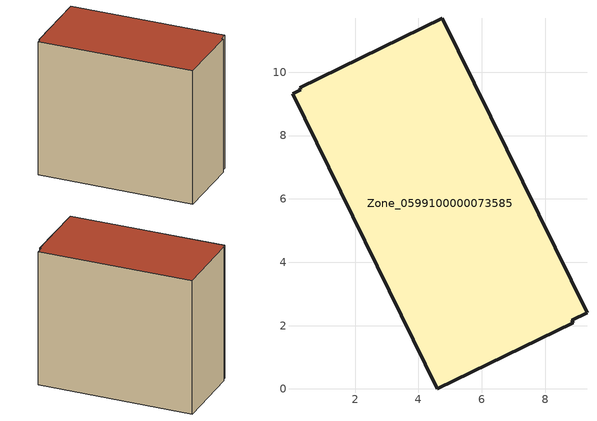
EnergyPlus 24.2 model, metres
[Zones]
Zone_0599100000073585
 floor ground (C_G): 0.26,9.51 4.76,11.71 9.32,2.41 8.85,2.17 8.88,2.08 4.6,0 0.03,9.33 0.29,9.45 z0
 wall outside (C_F): 4.76,11.71 0.26,9.51 0.29,9.45 0.03,9.33 4.6,0 8.88,2.08 8.85,2.17 9.32,2.41 4.76,11.71 z0:9.21
 roof outside (C_R): 0.03,9.33 4.6,0 8.88,2.08 8.85,2.17 9.32,2.41 4.76,11.71 0.26,9.51 0.29,9.45 z9.21
[BUILDING]
Pand.0599100000073585: North Axis=0; Terrain=City; Loads Convergence Tolerance Value=0.04; Temperature Convergence Tolerance Value=0.4; Solar Distribution=FullExterior; Maximum Number of Warmup Days=25; Minimum Number of Warmup Days=1
[Site:Location]
Rotterdam.The.Hague.AP_ZH_NLD Design_Conditions: Latitude=51.96; Longitude=4.45; Time Zone=1; Elevation=-4.5
[SITE:GROUNDTEMPERATURE:BUILDINGSURFACE]
18, 18, 18, 18, 18, 18, 18, 18, 18, 18, 18, 18
[MATERIAL] Thermal Absorptance=0.9; Solar Absorptance=0.7; Visible Absorptance=0.7
Name | Roughness | Thickness | Conductivity | Density | Specific Heat
G.TI.1965-1974 | MediumSmooth | 0.15 | 0.882353 | 540 | 1210
F.TI.1965-1974 | Rough | 0.3 | 0.697674 | 1920 | 840
R.TI.1965-1974 | MediumRough | 0.2 | 0.232558 | 1500 | 1000
[CONSTRUCTION]
C_G: G.TI.1965-1974
C_F: F.TI.1965-1974
C_R: R.TI.1965-1974
[ZONE]
Zone_0599100000073585: Type=1; Multiplier=1; Ceiling Height=Autocalculate; Volume=Autocalculate; Floor Area=autocalculate; Part of Total Floor Area=Yes
[ZONEINFILTRATION:DESIGNFLOWRATE]
Infil_Zone_0599100000073585: Zone or ZoneList or Space or SpaceList=Zone_0599100000073585; Schedule=AlwaysOn; Design Flow Rate Calculation Method=Flow/Area; Flow Rate per Floor Area=0.003; Constant Term Coefficient=1; Temperature Term Coefficient=0; Velocity Term Coefficient=0; Velocity Squared Term Coefficient=0
[HVACTEMPLATE:ZONE:IDEALLOADSAIRSYSTEM]
Zone_0599100000073585: Maximum Heating Supply Air Temperature=50; Minimum Cooling Supply Air Temperature=13; Maximum Heating Supply Air Humidity Ratio=0.0156; Minimum Cooling Supply Air Humidity Ratio=0.0077; Heating Limit=NoLimit; Cooling Limit=NoLimit; Dehumidification Control Type=ConstantSensibleHeatRatio; Cooling Sensible Heat Ratio=0.7; Dehumidification Setpoint=60; Humidification Control Type=None; Humidification Setpoint=30; Outdoor Air Method=None; Outdoor Air Flow Rate per Person=0.00944; Outdoor Air Flow Rate per Zone Floor Area=0; Outdoor Air Flow Rate per Zone=0; Demand Controlled Ventilation Type=None; Outdoor Air Economizer Type=NoEconomizer; Heat Recovery Type=None; Sensible Heat Recovery Effectiveness=0.7; Latent Heat Recovery Effectiveness=0.65
[ZONECONTROL:THERMOSTAT]
ThermostatControl_Zone_0599100000073585: Zone or ZoneList=Zone_0599100000073585; Control Type Schedule=DualSetpointControlType; Control 1=Thermostat_Zone_0599100000073585; Temperature Difference Between Cutout And Setpoint=0
[THERMOSTATSETPOINT:DUALSETPOINT]
Thermostat_Zone_0599100000073585: Heating Setpoint Temperature Schedule=HeatingSetpoint_Zone_0599100000073585; Cooling Setpoint Temperature Schedule=CoolingSetpoint_Zone_0599100000073585
[SCHEDULE:COMPACT]
HeatingSetpoint_Zone_0599100000073585: Through: 12/31, For: AllDays, Until: 24:00, 21
CoolingSetpoint_Zone_0599100000073585: Through: 12/31, For: AllDays, Until: 24:00, 24
DualSetpointControlType: Through: 12/31, For: AllDays, Until: 24:00, 4
AlwaysOn: Through: 12/31, For: AllDays, Until: 24:00, 1
